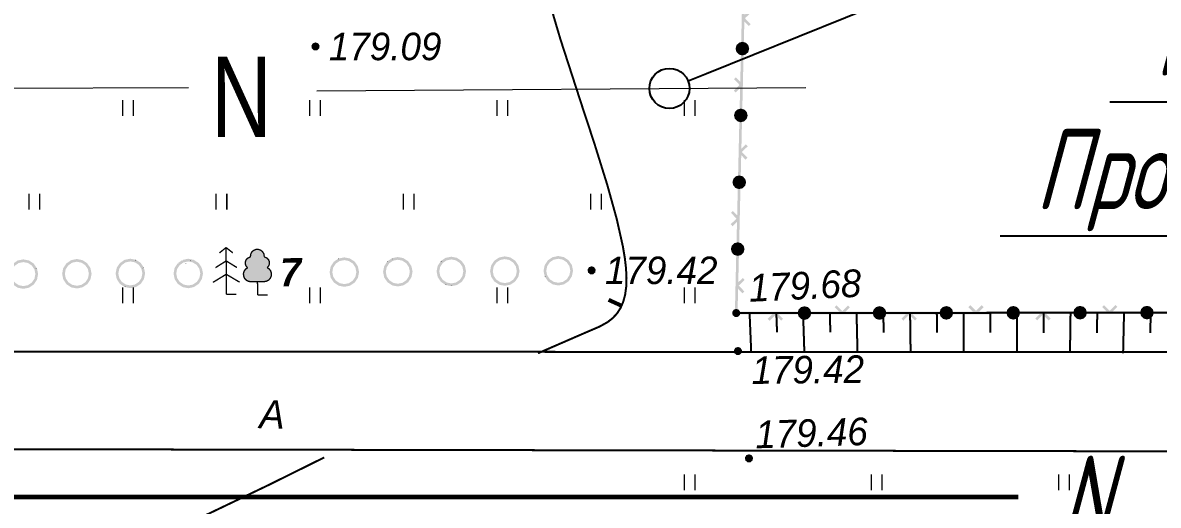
# Model space of a CAD drawing. Header units: millimetres. Extents: x 6735 to 13224, y -12144 to -9633.
# Drawn here: x 11041.65 to 11084.1, y -9724.12 to -9706.07 of the extents above; entities that cross this region are included whole.
import ezdxf
from ezdxf import colors
from ezdxf.entities.mleader import LeaderData, LeaderLine
from ezdxf.enums import TextEntityAlignment as Align
from ezdxf.math import Vec2, Vec3

# ---------------------------------------------------------------- set-up
doc = ezdxf.new("R2010")
doc.units = ezdxf.units.MM
for name, pattern in [('Cплошная', [0]), ('Cплошная_0.50', [0]), ('Штриховая 1.5-1.5_0.50', [1.5, 0.75, -0.75])]:
    doc.linetypes.add(name, pattern=pattern)
for name, color, linetype, lineweight in [('КаБель силовой (Вновь)', 1, 'Continuous', 60), ('Линия выноска', 137, 'Continuous', 25), ('Строительный', 251, 'Continuous', 13)]:
    doc.layers.add(name, color=color, linetype=linetype, lineweight=lineweight)
doc.styles.add('Simplex', font='simplex.shx', dxfattribs={"width": 0.7, "oblique": 15})
doc.styles.get("Standard").update_dxf_attribs({"font": 'arial.ttf'})

# ---------------------------------------------------------------- blocks, each defined once
blk = doc.blocks.new('2011 - 401 трава')
at = {"color": 7, "linetype": 'Continuous', "lineweight": 0, "const_width": 0.1, "flags": 128}
for points in [[(0, 0), (0, 1.2)], [(0.8, 0), (0.8, 1.2)]]:
    blk.add_lwpolyline(points, dxfattribs=at)
blk = doc.blocks.new('118 - 330 отм высот')
blk.add_hatch(color=7).paths.add_polyline_path([(0.098, 0.12), (0.002, 0.155), (-0.095, 0.121), (-0.146, 0.032), (-0.129, -0.069), (-0.05, -0.135), (0.052, -0.136), (0.131, -0.07), (0.149, 0.031)])
at = {"color": 7, "linetype": 'Continuous', "lineweight": 0, "const_width": 0.01, "flags": 128}
blk.add_lwpolyline([(0.098, 0.12), (0.002, 0.155), (-0.095, 0.121), (-0.146, 0.032), (-0.129, -0.069), (-0.05, -0.135), (0.052, -0.136), (0.131, -0.07), (0.149, 0.031), (0.098, 0.12)], close=True, dxfattribs=at)
blk = doc.blocks.new('22 - 107.1.1 столбы метал d-1.0')
blk.add_hatch(color=7).paths.add_polyline_path([(-0.00002, 0.5), (-0.25, 0.43302), (-0.43302, 0.25002), (-0.5, 0.00002), (-0.43302, -0.24998), (-0.25002, -0.433), (-0.00002, -0.5), (0.24998, -0.433), (0.433, -0.25), (0.5, 0), (0.433, 0.25), (0.25, 0.43302)])
at = {"color": 7, "linetype": 'Continuous', "lineweight": 0, "const_width": 0.02, "flags": 128}
blk.add_lwpolyline([(0, 0.5), (-0.25, 0.433013), (-0.433013, 0.25), (-0.5, 0), (-0.433013, -0.25), (-0.25, -0.433013), (0, -0.5), (0.25, -0.433013), (0.433013, -0.25), (0.5, 0), (0.433013, 0.25), (0.25, 0.433013), (0, 0.5)], close=True, dxfattribs=at)
blk = doc.blocks.new('105 - 388.2 дер хвой')
at = {"color": 7, "linetype": 'Continuous', "lineweight": 0, "const_width": 0.1, "flags": 128}
for points in [[(0, 3.5), (-0.5, 3.1)], [(0, 2.5), (0, 3.5)], [(0.5, 3.1), (0, 3.5)], [(0, 2.5), (-0.8, 2)], [(0, 1.5), (0, 2.5)], [(0.8, 2), (0, 2.5)], [(0, 1.5), (-1, 0.9)], [(0, 0), (0, 1.5)], [(1, 0.9), (0, 1.5)], [(0.75, 0), (0, 0)]]:
    blk.add_lwpolyline(points, dxfattribs=at)
blk = doc.blocks.new('104 - 388.1 дер лист')
at = {"true_color": 0xffffff}
h = blk.add_hatch(color=7, dxfattribs=at)
h.dxf.hatch_style = 1
h.paths.add_polyline_path([(0.993, 1.793), (0.885, 1.943), (0.732, 2.049), (0.841, 2.164), (0.903, 2.324), (0.9, 2.495), (0.83, 2.652), (0.706, 2.771), (0.546, 2.833), (0.52, 2.882), (0.492, 3.067), (0.401, 3.231), (0.257, 3.352), (0.08, 3.414), (-0.107, 3.409), (-0.281, 3.338), (-0.418, 3.21), (-0.5, 3.041), (-0.518, 2.855), (-0.546, 2.833), (-0.706, 2.771), (-0.83, 2.652), (-0.9, 2.495), (-0.903, 2.324), (-0.841, 2.164), (-0.732, 2.049), (-0.885, 1.943), (-0.993, 1.793), (-1.046, 1.616), (-1.037, 1.431), (-0.967, 1.26), (-0.844, 1.121), (-0.682, 1.031), (-0.5, 1), (-0.45, 1), (0.45, 1), (0.5, 1), (0.682, 1.031), (0.844, 1.121), (0.967, 1.26), (1.037, 1.431), (1.046, 1.616)])
at = {"color": 7, "linetype": 'Continuous', "lineweight": 0, "const_width": 0.1, "flags": 128}
for points in [[(-0.518, 2.855), (-0.5, 3.041), (-0.418, 3.21), (-0.281, 3.338), (-0.107, 3.409), (0.08, 3.414), (0.257, 3.352), (0.401, 3.231), (0.492, 3.067), (0.52, 2.882)], [(-0.722, 2.04), (-0.841, 2.164), (-0.903, 2.324), (-0.9, 2.495), (-0.83, 2.652), (-0.706, 2.771), (-0.546, 2.833)], [(-0.518, 2.855), (-0.546, 2.833)], [(0.52, 2.882), (0.546, 2.833)], [(0.546, 2.833), (0.706, 2.771), (0.83, 2.652), (0.9, 2.495), (0.903, 2.324), (0.841, 2.164), (0.722, 2.04)], [(-0.5, 1), (-0.682, 1.031), (-0.844, 1.121), (-0.967, 1.26), (-1.037, 1.431), (-1.046, 1.616), (-0.993, 1.793), (-0.885, 1.943), (-0.732, 2.048)], [(0.732, 2.048), (0.885, 1.943), (0.993, 1.793), (1.046, 1.616), (1.037, 1.431), (0.967, 1.26), (0.844, 1.121), (0.682, 1.031), (0.5, 1)], [(-0.5, 1), (-0.45, 1)], [(-0.45, 1), (0.45, 1)], [(0, 0), (0, 1)], [(0.45, 1), (0.5, 1)], [(0.75, 0), (0, 0)]]:
    blk.add_lwpolyline(points, dxfattribs=at)
blk = doc.blocks.new('_DotBlank')
at = {"color": 0, "linetype": 'ByBlock', "lineweight": -2}
blk.add_line((-0.5, 0), (-1, 0), dxfattribs=at)
blk.add_circle((0, 0), 0.5, dxfattribs=at)
blk = doc.blocks.new('_Oblique')
at = {"color": 0, "lineweight": -2}
blk.add_line((-0.5, -0.5), (0.5, 0.5), dxfattribs=at)

msp = doc.modelspace()

# ---------------------------------------------------------------- hatches: boundary and pattern name
at = {"layer": 'Строительный'}
for points in [[(11068.24035, -9708.18394), (11068.4154, -9708.36734), (11068.44993, -9708.40352), (11068.23036, -9708.6131), (11068.29942, -9708.68546), (11068.46783, -9708.52471), (11068.44155, -9709.65366), (11068.54155, -9709.65599), (11068.57064, -9708.40633), (11068.59807, -9707.22805), (11068.62601, -9706.02771), (11068.71769, -9706.12377), (11068.78676, -9706.19612), (11068.85911, -9706.12706), (11068.68406, -9705.94366), (11068.64953, -9705.90749), (11068.8691, -9705.6979), (11068.80004, -9705.62555), (11068.63163, -9705.7863), (11068.65791, -9704.65734), (11068.55791, -9704.65502), (11068.52882, -9705.90468), (11068.49807, -9707.22572), (11068.47345, -9708.28329), (11068.38177, -9708.18724), (11068.3127, -9708.11488)], [(11068.12399, -9713.18259), (11068.29904, -9713.36599), (11068.33357, -9713.40216), (11068.114, -9713.61175), (11068.18306, -9713.6841), (11068.22423, -9713.61431), (11068.34334, -9713.4124), (11068.32858, -9713.43742), (11068.18306, -9713.6841), (11068.35147, -9713.52335), (11068.32519, -9714.65231), (11068.42519, -9714.65463), (11068.45428, -9713.40497), (11068.48171, -9712.22669), (11068.50965, -9711.02636), (11068.60133, -9711.12241), (11068.6704, -9711.19477), (11068.74275, -9711.12571), (11068.5677, -9710.94231), (11068.53317, -9710.90613), (11068.75274, -9710.69655), (11068.68368, -9710.62419), (11068.51527, -9710.78494), (11068.54155, -9709.65599), (11068.44155, -9709.65366), (11068.41246, -9710.90332), (11068.38171, -9712.22436), (11068.35709, -9713.28194), (11068.26541, -9713.18588), (11068.19634, -9713.11353)], [(11045.86824, -9714.97266), (11045.88613, -9714.94551), (11045.86802, -9714.93814), (11045.85855, -9714.98736)], [(11047.91399, -9714.9739), (11047.92386, -9714.98847), (11047.91377, -9714.93938), (11047.89575, -9714.94697)], [(11053.46585, -9714.92533), (11053.47572, -9714.9399), (11053.46563, -9714.89081), (11053.44761, -9714.89841)], [(11055.46581, -9714.91287), (11055.47568, -9714.92744), (11055.4656, -9714.87835), (11055.44758, -9714.88595)], [(11069.57373, -9717.22062), (11069.75277, -9717.04112), (11069.78809, -9717.00571), (11070.003, -9717.22006), (11070.07364, -9717.14924), (11069.9088, -9716.98484), (11071.03806, -9716.98337), (11071.03793, -9716.88334), (11069.78793, -9716.88497), (11068.60933, -9716.8865), (11068.37323, -9716.88681), (11068.39329, -9716.025), (11068.48497, -9716.12106), (11068.55403, -9716.19341), (11068.62639, -9716.12435), (11068.45134, -9715.94096), (11068.41681, -9715.90478), (11068.63638, -9715.6952), (11068.56732, -9715.62284), (11068.52615, -9715.69263), (11068.42294, -9715.86759), (11068.56732, -9715.62284), (11068.39891, -9715.78359), (11068.42519, -9714.65463), (11068.32519, -9714.65231), (11068.2961, -9715.90197), (11068.27203, -9716.93572), (11068.32203, -9716.93689), (11068.3221, -9716.9869), (11068.60946, -9716.98653), (11069.66732, -9716.98515), (11069.57355, -9717.07917), (11069.50291, -9717.14999)], [(11042.18, -9715.2711), (11042.17799, -9715.26133), (11042.1724, -9715.25308), (11042.13091, -9715.28118), (11042.17252, -9715.27263)], [(11046.17992, -9715.24618), (11046.17792, -9715.23641), (11046.17233, -9715.22816), (11046.13083, -9715.25626), (11046.17245, -9715.24771)], [(11047.73436, -9715.07943), (11047.76232, -9715.09786), (11047.73422, -9715.05637), (11047.72048, -9715.07028)], [(11055.28619, -9715.01841), (11055.31415, -9715.03684), (11055.28604, -9714.99534), (11055.2723, -9715.00925)], [(11057.28615, -9715.00595), (11057.31411, -9715.02438), (11057.286, -9714.98288), (11057.27226, -9714.9968)], [(11061.16754, -9715.57312), (11061.20904, -9715.54502), (11061.16742, -9715.55357), (11061.15995, -9715.5551), (11061.16195, -9715.56487)], [(11045.47216, -9715.96282), (11045.48163, -9715.9136), (11045.47194, -9715.9283), (11045.45404, -9715.95545)], [(11057.47192, -9715.88806), (11057.4814, -9715.83885), (11057.47171, -9715.85354), (11057.45381, -9715.88069)], [(11057.67329, -9715.92681), (11057.68305, -9715.92481), (11057.67297, -9715.87571), (11057.6635, -9715.92493)], [(11079.66731, -9716.97214), (11079.57354, -9717.06616), (11079.5029, -9717.13698), (11079.57372, -9717.20762), (11079.75276, -9717.02811), (11079.78808, -9716.9927), (11080.003, -9717.20706), (11080.07363, -9717.13624), (11079.9088, -9716.97183), (11081.03805, -9716.97036), (11081.03792, -9716.87034), (11079.78792, -9716.87196), (11078.60932, -9716.8735), (11077.40867, -9716.87506), (11077.50244, -9716.78104), (11077.57308, -9716.71022), (11077.50226, -9716.63958), (11077.32322, -9716.81909), (11077.2879, -9716.8545), (11077.07298, -9716.64014), (11077.00235, -9716.71096), (11077.16719, -9716.87537), (11076.03793, -9716.87684), (11076.03806, -9716.97686), (11077.28806, -9716.97524), (11078.60945, -9716.97352)], [(11084.66731, -9716.96564), (11084.57354, -9717.05966), (11084.5029, -9717.13048), (11084.57372, -9717.20112), (11084.75276, -9717.02161), (11084.78808, -9716.9862), (11085.00299, -9717.20056), (11085.07363, -9717.12974), (11084.90879, -9716.96533), (11086.03805, -9716.96386), (11086.03792, -9716.86383), (11084.78792, -9716.86546), (11083.60932, -9716.86699), (11082.40866, -9716.86855), (11082.50244, -9716.77454), (11082.57307, -9716.70372), (11082.50225, -9716.63308), (11082.32321, -9716.81259), (11082.2879, -9716.848), (11082.07298, -9716.63364), (11082.00234, -9716.70446), (11082.16718, -9716.86887), (11081.03792, -9716.87034), (11081.03805, -9716.97036), (11082.28805, -9716.96874), (11083.60945, -9716.96702)], [(11074.66732, -9716.97865), (11074.57355, -9717.07266), (11074.50291, -9717.14348), (11074.57373, -9717.21412), (11074.75277, -9717.03462), (11074.78809, -9716.99921), (11075.003, -9717.21356), (11075.07364, -9717.14274), (11074.9088, -9716.97833), (11076.03806, -9716.97686), (11076.03793, -9716.87684), (11074.78793, -9716.87847), (11073.60933, -9716.88), (11072.40867, -9716.88156), (11072.50244, -9716.78754), (11072.57308, -9716.71672), (11072.50226, -9716.64609), (11072.32322, -9716.82559), (11072.2879, -9716.861), (11072.07299, -9716.64664), (11072.00235, -9716.71746), (11072.16719, -9716.88187), (11071.03793, -9716.88334), (11071.03806, -9716.98337), (11072.28806, -9716.98174), (11073.60946, -9716.98002)]]:
    msp.add_hatch(color=7, dxfattribs=at).paths.add_polyline_path(points)
h = msp.add_hatch(color=7, dxfattribs=at)
h.paths.add_polyline_path([(11041.66673, -9714.92431), (11041.65697, -9714.92631), (11041.4854, -9714.96155), (11041.46587, -9714.96556), (11041.47595, -9715.01466), (11041.46587, -9714.96556), (11041.44785, -9714.97316), (11041.34177, -9715.045), (11041.28631, -9715.08256), (11041.27257, -9715.09647), (11041.28646, -9715.10562), (11041.31442, -9715.12405), (11041.27257, -9715.09647), (11041.24776, -9715.1341), (11041.1652, -9715.25935), (11041.20704, -9715.28694), (11041.1652, -9715.25935), (11041.15783, -9715.27747), (11041.12096, -9715.46904), (11041.11908, -9715.47883), (11041.12108, -9715.4886), (11041.19121, -9715.57581), (11041.15944, -9715.5363), (11041.12108, -9715.4886), (11041.16033, -9715.6797), (11041.20023, -9715.6715), (11041.16781, -9715.67816), (11041.16033, -9715.6797), (11041.16793, -9715.69772), (11041.27733, -9715.85925), (11041.28292, -9715.8675), (11041.29124, -9715.87299), (11041.45412, -9715.98036), (11041.47224, -9715.98773), (11041.48171, -9715.93852), (11041.47224, -9715.98773), (11041.49175, -9715.98203), (11041.60951, -9715.94759), (11041.47224, -9715.98773), (11041.66381, -9716.0246), (11041.6736, -9716.02649), (11041.68336, -9716.02448), (11041.85494, -9715.98924), (11041.87447, -9715.98523), (11041.89249, -9715.97763), (11041.99856, -9715.90579), (11042.05402, -9715.86824), (11042.06776, -9715.85432), (11042.09257, -9715.81669), (11042.17513, -9715.69144), (11042.13329, -9715.66386), (11042.17513, -9715.69144), (11042.1825, -9715.67333), (11042.21937, -9715.48175), (11042.22126, -9715.47196), (11042.21925, -9715.4622), (11042.14897, -9715.3748), (11042.18089, -9715.41449), (11042.21925, -9715.4622), (11042.18, -9715.2711), (11042.13091, -9715.28118), (11042.1724, -9715.25308), (11042.06301, -9715.09154), (11042.05742, -9715.08329), (11042.04909, -9715.0778), (11042.02151, -9715.11965), (11042.04909, -9715.0778), (11041.88621, -9714.97043), (11041.85863, -9715.01227), (11041.86831, -9714.99758), (11041.88621, -9714.97043), (11041.87789, -9714.96494), (11041.8681, -9714.96306), (11041.84858, -9714.96877), (11041.67605, -9715.01922), (11041.6771, -9715.01891), (11041.8681, -9714.96306), (11041.67652, -9714.92619)])
h.paths.add_polyline_path([(11041.6576, -9715.02851), (11041.66737, -9715.02651), (11041.83937, -9715.05961), (11041.9856, -9715.15601), (11042.08382, -9715.30103), (11042.11906, -9715.4726), (11042.08596, -9715.6446), (11042.06664, -9715.67391), (11041.98956, -9715.79083), (11041.89173, -9715.85708), (11041.84453, -9715.88905), (11041.68273, -9715.92228), (11041.67296, -9715.92429), (11041.50097, -9715.89119), (11041.35473, -9715.79479), (11041.25652, -9715.64976), (11041.22128, -9715.47819), (11041.25437, -9715.3062), (11041.2737, -9715.27689), (11041.35077, -9715.15996), (11041.4486, -9715.09371), (11041.4958, -9715.06175)], flags=16)
h = msp.add_hatch(color=7, dxfattribs=at)
h.paths.add_polyline_path([(11043.66669, -9714.91185), (11043.65693, -9714.91385), (11043.48536, -9714.94909), (11043.46583, -9714.95311), (11043.47591, -9715.0022), (11043.46583, -9714.95311), (11043.44781, -9714.9607), (11043.34173, -9715.03254), (11043.28628, -9715.0701), (11043.31438, -9715.11159), (11043.28628, -9715.0701), (11043.27253, -9715.08401), (11043.24773, -9715.12164), (11043.16516, -9715.24689), (11043.207, -9715.27448), (11043.16516, -9715.24689), (11043.15779, -9715.26501), (11043.12092, -9715.45658), (11043.11904, -9715.46637), (11043.12104, -9715.47614), (11043.19133, -9715.56355), (11043.1594, -9715.52384), (11043.12104, -9715.47614), (11043.1603, -9715.66724), (11043.20939, -9715.65715), (11043.16777, -9715.6657), (11043.1603, -9715.66724), (11043.1623, -9715.677), (11043.16789, -9715.68526), (11043.27729, -9715.84679), (11043.28288, -9715.85504), (11043.2912, -9715.86053), (11043.31878, -9715.81869), (11043.3187, -9715.81875), (11043.31878, -9715.81869), (11043.2912, -9715.86053), (11043.45408, -9715.9679), (11043.4722, -9715.97528), (11043.49172, -9715.96957), (11043.60947, -9715.93513), (11043.4722, -9715.97528), (11043.66377, -9716.01214), (11043.67356, -9716.01403), (11043.68333, -9716.01202), (11043.8549, -9715.97678), (11043.87443, -9715.97277), (11043.88419, -9715.97076), (11043.89245, -9715.96517), (11043.99852, -9715.89334), (11044.05398, -9715.85578), (11044.06772, -9715.84187), (11044.05384, -9715.83271), (11044.02588, -9715.81428), (11044.06772, -9715.84187), (11044.09253, -9715.80423), (11044.17509, -9715.67898), (11044.13325, -9715.6514), (11044.17509, -9715.67898), (11044.18247, -9715.66087), (11044.21933, -9715.46929), (11044.22122, -9715.4595), (11044.21921, -9715.44974), (11044.17012, -9715.45982), (11044.21921, -9715.44974), (11044.14894, -9715.36234), (11044.18085, -9715.40203), (11044.21921, -9715.44974), (11044.17996, -9715.25864), (11044.17236, -9715.24062), (11044.13087, -9715.26872), (11044.17236, -9715.24062), (11044.06297, -9715.07909), (11044.05738, -9715.07083), (11044.04906, -9715.06534), (11043.88617, -9714.95797), (11043.86362, -9714.99218), (11043.86827, -9714.98512), (11043.88617, -9714.95797), (11043.86806, -9714.9506), (11043.85859, -9714.99982), (11043.86806, -9714.9506), (11043.84854, -9714.95631), (11043.67601, -9715.00676), (11043.67706, -9715.00645), (11043.86806, -9714.9506), (11043.67648, -9714.91373)])
h.paths.add_polyline_path([(11043.65757, -9715.01605), (11043.66733, -9715.01405), (11043.83933, -9715.04715), (11043.98556, -9715.14355), (11044.08378, -9715.28857), (11044.11902, -9715.46014), (11044.08592, -9715.63214), (11044.0666, -9715.66145), (11043.98952, -9715.77837), (11043.8917, -9715.84462), (11043.84449, -9715.87659), (11043.68269, -9715.90982), (11043.67292, -9715.91183), (11043.50093, -9715.87873), (11043.35469, -9715.78233), (11043.25648, -9715.6373), (11043.22124, -9715.46573), (11043.25434, -9715.29374), (11043.27366, -9715.26443), (11043.35074, -9715.1475), (11043.44856, -9715.08125), (11043.49576, -9715.04929)], flags=16)
h = msp.add_hatch(color=7, dxfattribs=at)
h.paths.add_polyline_path([(11045.66666, -9714.89939), (11045.65689, -9714.9014), (11045.48532, -9714.93664), (11045.46579, -9714.94065), (11045.44777, -9714.94824), (11045.34169, -9715.02008), (11045.28624, -9715.05764), (11045.31434, -9715.09913), (11045.28624, -9715.05764), (11045.2725, -9715.07155), (11045.24769, -9715.10919), (11045.16512, -9715.23443), (11045.20697, -9715.26202), (11045.16512, -9715.23443), (11045.15964, -9715.24276), (11045.15775, -9715.25255), (11045.12088, -9715.44412), (11045.119, -9715.45391), (11045.12101, -9715.46368), (11045.1701, -9715.45359), (11045.12101, -9715.46368), (11045.19123, -9715.55102), (11045.15936, -9715.51138), (11045.12101, -9715.46368), (11045.16026, -9715.65478), (11045.20016, -9715.64658), (11045.16773, -9715.65324), (11045.16026, -9715.65478), (11045.16785, -9715.6728), (11045.27725, -9715.83433), (11045.29116, -9715.84807), (11045.45404, -9715.95545), (11045.48163, -9715.9136), (11045.47216, -9715.96282), (11045.66373, -9715.99968), (11045.6732, -9715.95047), (11045.66373, -9715.99968), (11045.67352, -9716.00157), (11045.68329, -9715.99956), (11045.85486, -9715.96432), (11045.87439, -9715.96031), (11045.88415, -9715.9583), (11045.89241, -9715.95271), (11045.99849, -9715.88088), (11046.05394, -9715.84332), (11046.02584, -9715.80182), (11046.05394, -9715.84332), (11046.06768, -9715.82941), (11046.0538, -9715.82025), (11046.03666, -9715.80896), (11046.06768, -9715.82941), (11046.09249, -9715.79177), (11046.17506, -9715.66652), (11046.13321, -9715.63894), (11046.17506, -9715.66652), (11046.18054, -9715.6582), (11046.18243, -9715.64841), (11046.21929, -9715.45683), (11046.22118, -9715.44705), (11046.21917, -9715.43728), (11046.17008, -9715.44736), (11046.21917, -9715.43728), (11046.12009, -9715.31405), (11046.09379, -9715.28134), (11046.18081, -9715.38957), (11046.21917, -9715.43728), (11046.17992, -9715.24618), (11046.13083, -9715.25626), (11046.17233, -9715.22816), (11046.06293, -9715.06663), (11046.02143, -9715.09473), (11046.04916, -9715.07595), (11046.06293, -9715.06663), (11046.04902, -9715.05289), (11045.88613, -9714.94551), (11045.85855, -9714.98736), (11045.86802, -9714.93814), (11045.8485, -9714.94385), (11045.67597, -9714.9943), (11045.67702, -9714.994), (11045.86802, -9714.93814), (11045.67645, -9714.90127), (11045.66697, -9714.95049), (11045.67645, -9714.90127)])
h.paths.add_polyline_path([(11045.65753, -9715.00359), (11045.66729, -9715.00159), (11045.83929, -9715.03469), (11045.98553, -9715.13109), (11046.08374, -9715.27611), (11046.11898, -9715.44768), (11046.08588, -9715.61968), (11046.06656, -9715.64899), (11045.98948, -9715.76592), (11045.89166, -9715.83216), (11045.84446, -9715.86413), (11045.68265, -9715.89736), (11045.67289, -9715.89937), (11045.50089, -9715.86627), (11045.35465, -9715.76987), (11045.25644, -9715.62485), (11045.2212, -9715.45328), (11045.2543, -9715.28128), (11045.27362, -9715.25197), (11045.3507, -9715.13504), (11045.44852, -9715.06879), (11045.49572, -9715.03683)], flags=16)
h = msp.add_hatch(color=7, dxfattribs=at)
h.paths.add_polyline_path([(11047.83139, -9714.90182), (11047.82163, -9714.90382), (11047.65006, -9714.93906), (11047.63053, -9714.94307), (11047.64061, -9714.99217), (11047.61251, -9714.95067), (11047.50643, -9715.02251), (11047.45098, -9715.06006), (11047.47908, -9715.10156), (11047.43723, -9715.07398), (11047.41243, -9715.11161), (11047.32986, -9715.23686), (11047.37171, -9715.26444), (11047.32986, -9715.23686), (11047.32249, -9715.25497), (11047.28562, -9715.44655), (11047.28374, -9715.45634), (11047.28574, -9715.4661), (11047.35601, -9715.5535), (11047.3241, -9715.51381), (11047.28574, -9715.4661), (11047.325, -9715.6572), (11047.3649, -9715.64901), (11047.33247, -9715.65567), (11047.325, -9715.6572), (11047.33259, -9715.67522), (11047.44199, -9715.83676), (11047.44758, -9715.84501), (11047.4559, -9715.8505), (11047.48348, -9715.80865), (11047.4834, -9715.80871), (11047.48349, -9715.80865), (11047.4559, -9715.8505), (11047.61878, -9715.95787), (11047.6369, -9715.96524), (11047.64637, -9715.91603), (11047.6369, -9715.96524), (11047.65642, -9715.95953), (11047.77417, -9715.9251), (11047.6369, -9715.96524), (11047.82847, -9716.00211), (11047.83826, -9716.00399), (11047.84803, -9716.00199), (11048.0196, -9715.96675), (11048.03913, -9715.96274), (11048.04889, -9715.96073), (11048.05715, -9715.95514), (11048.16322, -9715.8833), (11048.21868, -9715.84575), (11048.23242, -9715.83183), (11048.25723, -9715.7942), (11048.3398, -9715.66895), (11048.34717, -9715.65084), (11048.38403, -9715.45926), (11048.38592, -9715.44947), (11048.38391, -9715.43971), (11048.31364, -9715.3523), (11048.34555, -9715.392), (11048.38391, -9715.43971), (11048.34466, -9715.24861), (11048.29557, -9715.25869), (11048.33706, -9715.23059), (11048.22767, -9715.06905), (11048.22208, -9715.0608), (11048.21376, -9715.05531), (11048.05087, -9714.94794), (11048.02329, -9714.98978), (11048.03297, -9714.97509), (11048.05087, -9714.94794), (11048.04255, -9714.94245), (11048.03276, -9714.94057), (11048.01324, -9714.94627), (11047.84071, -9714.99673), (11047.84176, -9714.99642), (11048.03276, -9714.94057), (11047.84118, -9714.9037)])
h.paths.add_polyline_path([(11047.82227, -9715.00602), (11047.83203, -9715.00401), (11048.00403, -9715.03711), (11048.15026, -9715.13351), (11048.24848, -9715.27854), (11048.28372, -9715.45011), (11048.25062, -9715.6221), (11048.2313, -9715.65142), (11048.15422, -9715.76834), (11048.0564, -9715.83459), (11048.00919, -9715.86656), (11047.84739, -9715.89979), (11047.83762, -9715.9018), (11047.66563, -9715.8687), (11047.51939, -9715.7723), (11047.42118, -9715.62727), (11047.38594, -9715.4557), (11047.41904, -9715.2837), (11047.43836, -9715.25439), (11047.51544, -9715.13747), (11047.61326, -9715.07122), (11047.66046, -9715.03925)], flags=16)
h = msp.add_hatch(color=7, dxfattribs=at)
h.paths.add_polyline_path([(11053.6665, -9714.84955), (11053.65674, -9714.85156), (11053.48516, -9714.8868), (11053.46563, -9714.89081), (11053.47572, -9714.9399), (11053.44761, -9714.89841), (11053.34154, -9714.97024), (11053.28608, -9715.0078), (11053.27234, -9715.02171), (11053.28623, -9715.03087), (11053.31418, -9715.0493), (11053.27234, -9715.02171), (11053.24753, -9715.05935), (11053.16497, -9715.1846), (11053.20681, -9715.21218), (11053.16497, -9715.1846), (11053.1576, -9715.20271), (11053.12073, -9715.39429), (11053.11884, -9715.40408), (11053.12085, -9715.41384), (11053.19112, -9715.50123), (11053.15921, -9715.46155), (11053.12085, -9715.41384), (11053.1601, -9715.60494), (11053.2, -9715.59675), (11053.16758, -9715.60341), (11053.1601, -9715.60494), (11053.1677, -9715.62296), (11053.27709, -9715.78449), (11053.28268, -9715.79275), (11053.29101, -9715.79824), (11053.31859, -9715.75639), (11053.3185, -9715.75645), (11053.31859, -9715.75639), (11053.29101, -9715.79824), (11053.45389, -9715.90561), (11053.472, -9715.91298), (11053.48147, -9715.86376), (11053.472, -9715.91298), (11053.49152, -9715.90727), (11053.60928, -9715.87284), (11053.472, -9715.91298), (11053.66358, -9715.94985), (11053.67337, -9715.95173), (11053.68313, -9715.94973), (11053.8547, -9715.91449), (11053.87423, -9715.91047), (11053.884, -9715.90847), (11053.89225, -9715.90288), (11053.87402, -9715.87595), (11053.86415, -9715.86139), (11053.89225, -9715.90288), (11053.99833, -9715.83104), (11054.05379, -9715.79348), (11054.06753, -9715.77957), (11054.09234, -9715.74193), (11054.1749, -9715.61669), (11054.18227, -9715.59857), (11054.21914, -9715.407), (11054.22102, -9715.39721), (11054.21902, -9715.38744), (11054.17977, -9715.19634), (11054.17776, -9715.18658), (11054.17217, -9715.17832), (11054.06278, -9715.01679), (11054.05718, -9715.00854), (11054.04886, -9715.00305), (11053.88598, -9714.89567), (11053.85839, -9714.93752), (11053.86808, -9714.92283), (11053.88598, -9714.89567), (11053.87765, -9714.89019), (11053.86787, -9714.8883), (11053.84835, -9714.89401), (11053.67582, -9714.94447), (11053.67687, -9714.94416), (11053.86787, -9714.8883), (11053.67629, -9714.85144)])
h.paths.add_polyline_path([(11053.65737, -9714.95376), (11053.66714, -9714.95175), (11053.83913, -9714.98485), (11053.98537, -9715.08125), (11054.08359, -9715.22628), (11054.11883, -9715.39785), (11054.08573, -9715.56984), (11054.0664, -9715.59915), (11053.98933, -9715.71608), (11053.8915, -9715.78233), (11053.8443, -9715.81429), (11053.6825, -9715.84753), (11053.67273, -9715.84953), (11053.50073, -9715.81643), (11053.3545, -9715.72003), (11053.25628, -9715.57501), (11053.22104, -9715.40344), (11053.25414, -9715.23144), (11053.27346, -9715.20213), (11053.35054, -9715.08521), (11053.44837, -9715.01896), (11053.49557, -9714.98699)], flags=16)
h = msp.add_hatch(color=7, dxfattribs=at)
h.paths.add_polyline_path([(11055.66646, -9714.83709), (11055.6567, -9714.8391), (11055.48513, -9714.87434), (11055.4656, -9714.87835), (11055.47568, -9714.92744), (11055.44758, -9714.88595), (11055.3415, -9714.95779), (11055.28604, -9714.99534), (11055.31415, -9715.03684), (11055.2723, -9715.00925), (11055.24749, -9715.04689), (11055.16493, -9715.17214), (11055.20677, -9715.19972), (11055.16493, -9715.17214), (11055.15756, -9715.19025), (11055.12069, -9715.38183), (11055.11881, -9715.39162), (11055.12081, -9715.40138), (11055.19109, -9715.48879), (11055.15917, -9715.44909), (11055.12081, -9715.40138), (11055.16006, -9715.59248), (11055.20916, -9715.5824), (11055.16754, -9715.59095), (11055.16006, -9715.59248), (11055.16766, -9715.6105), (11055.27705, -9715.77203), (11055.28264, -9715.78029), (11055.29097, -9715.78578), (11055.31855, -9715.74393), (11055.31846, -9715.74399), (11055.31855, -9715.74393), (11055.29097, -9715.78578), (11055.45385, -9715.89315), (11055.47196, -9715.90052), (11055.66354, -9715.93739), (11055.67333, -9715.93927), (11055.68309, -9715.93727), (11055.67301, -9715.88817), (11055.68309, -9715.93727), (11055.85466, -9715.90203), (11055.87419, -9715.89801), (11055.88396, -9715.89601), (11055.89221, -9715.89042), (11055.87398, -9715.86349), (11055.86411, -9715.84892), (11055.89221, -9715.89042), (11055.99829, -9715.81858), (11056.05375, -9715.78102), (11056.06749, -9715.76711), (11056.0536, -9715.75796), (11056.02564, -9715.73953), (11056.06749, -9715.76711), (11056.0923, -9715.72948), (11056.17486, -9715.60423), (11056.18223, -9715.58611), (11056.2191, -9715.39454), (11056.22098, -9715.38475), (11056.21898, -9715.37498), (11056.16989, -9715.38507), (11056.21898, -9715.37498), (11056.17973, -9715.18388), (11056.17213, -9715.16586), (11056.13063, -9715.19397), (11056.17213, -9715.16586), (11056.06274, -9715.00433), (11056.05715, -9714.99608), (11056.04882, -9714.99059), (11055.88594, -9714.88322), (11055.86783, -9714.87584), (11055.85836, -9714.92506), (11055.86783, -9714.87584), (11055.84831, -9714.88155), (11055.67578, -9714.93201), (11055.67683, -9714.9317), (11055.86783, -9714.87584), (11055.67625, -9714.83898)])
h.paths.add_polyline_path([(11055.65733, -9714.9413), (11055.6671, -9714.93929), (11055.83909, -9714.97239), (11055.98533, -9715.06879), (11056.08355, -9715.21382), (11056.11879, -9715.38539), (11056.08569, -9715.55738), (11056.06636, -9715.58669), (11055.98929, -9715.70362), (11055.89146, -9715.76987), (11055.84426, -9715.80183), (11055.68246, -9715.83507), (11055.67269, -9715.83707), (11055.5007, -9715.80397), (11055.35446, -9715.70757), (11055.25624, -9715.56255), (11055.221, -9715.39098), (11055.2541, -9715.21898), (11055.27343, -9715.18967), (11055.3505, -9715.07275), (11055.44833, -9715.0065), (11055.49553, -9714.97453)], flags=16)
h = msp.add_hatch(color=7, dxfattribs=at)
h.paths.add_polyline_path([(11057.66642, -9714.82463), (11057.65666, -9714.82664), (11057.48509, -9714.86188), (11057.46556, -9714.86589), (11057.44754, -9714.87349), (11057.34146, -9714.94533), (11057.286, -9714.98288), (11057.31411, -9715.02438), (11057.27226, -9714.9968), (11057.24745, -9715.03443), (11057.16489, -9715.15968), (11057.1594, -9715.168), (11057.15752, -9715.17779), (11057.12065, -9715.36937), (11057.11877, -9715.37916), (11057.12077, -9715.38892), (11057.16987, -9715.37884), (11057.12077, -9715.38892), (11057.191, -9715.47626), (11057.15913, -9715.43663), (11057.12077, -9715.38892), (11057.16002, -9715.58002), (11057.19992, -9715.57183), (11057.1675, -9715.57849), (11057.16002, -9715.58002), (11057.16762, -9715.59804), (11057.27701, -9715.75958), (11057.2826, -9715.76783), (11057.29093, -9715.77332), (11057.45381, -9715.88069), (11057.4814, -9715.83885), (11057.47192, -9715.88806), (11057.6635, -9715.92493), (11057.67297, -9715.87571), (11057.68305, -9715.92481), (11057.85462, -9715.88957), (11057.87416, -9715.88556), (11057.88392, -9715.88355), (11057.89217, -9715.87796), (11057.99825, -9715.80612), (11058.05371, -9715.76856), (11058.02561, -9715.72707), (11058.05371, -9715.76856), (11058.06745, -9715.75465), (11058.05356, -9715.7455), (11058.03642, -9715.7342), (11058.06745, -9715.75465), (11058.09226, -9715.71702), (11058.17482, -9715.59177), (11058.18031, -9715.58344), (11058.18219, -9715.57365), (11058.21906, -9715.38208), (11058.22095, -9715.37229), (11058.21894, -9715.36253), (11058.16985, -9715.37261), (11058.21894, -9715.36253), (11058.17969, -9715.17142), (11058.17768, -9715.16166), (11058.17209, -9715.1534), (11058.13059, -9715.18151), (11058.13856, -9715.17987), (11058.13059, -9715.18151), (11058.17209, -9715.1534), (11058.0627, -9714.99187), (11058.0212, -9715.01997), (11058.04893, -9715.0012), (11058.0627, -9714.99187), (11058.04878, -9714.97813), (11057.8859, -9714.87076), (11057.85832, -9714.9126), (11057.868, -9714.89791), (11057.8859, -9714.87076), (11057.86779, -9714.86339), (11057.67621, -9714.82652), (11057.66674, -9714.87573), (11057.67621, -9714.82652)])
h.paths.add_polyline_path([(11057.65729, -9714.92884), (11057.66706, -9714.92683), (11057.83906, -9714.95993), (11057.98529, -9715.05633), (11058.08351, -9715.20136), (11058.11875, -9715.37293), (11058.08565, -9715.54492), (11058.06633, -9715.57423), (11057.98925, -9715.69116), (11057.89142, -9715.75741), (11057.84422, -9715.78937), (11057.68242, -9715.82261), (11057.67265, -9715.82461), (11057.50066, -9715.79152), (11057.35442, -9715.69512), (11057.2562, -9715.55009), (11057.22096, -9715.37852), (11057.25406, -9715.20652), (11057.27339, -9715.17721), (11057.35046, -9715.06029), (11057.44829, -9714.99404), (11057.49549, -9714.96207)], flags=16)
h = msp.add_hatch(color=7, dxfattribs=at)
h.paths.add_polyline_path([(11059.66638, -9714.81218), (11059.65662, -9714.81418), (11059.48505, -9714.84942), (11059.46552, -9714.85343), (11059.4756, -9714.90253), (11059.46552, -9714.85343), (11059.4475, -9714.86103), (11059.34142, -9714.93287), (11059.28597, -9714.97042), (11059.31407, -9715.01192), (11059.29376, -9714.99853), (11059.31407, -9715.01192), (11059.28597, -9714.97042), (11059.27222, -9714.98434), (11059.24741, -9715.02197), (11059.16485, -9715.14722), (11059.15748, -9715.16533), (11059.12061, -9715.35691), (11059.11873, -9715.3667), (11059.12073, -9715.37646), (11059.19086, -9715.46368), (11059.15909, -9715.42417), (11059.12073, -9715.37646), (11059.15999, -9715.56756), (11059.19989, -9715.55937), (11059.16746, -9715.56603), (11059.15999, -9715.56756), (11059.16758, -9715.58558), (11059.25121, -9715.63137), (11059.34309, -9715.68167), (11059.27634, -9715.64513), (11059.16758, -9715.58558), (11059.27698, -9715.74712), (11059.28257, -9715.75537), (11059.29089, -9715.76086), (11059.31847, -9715.71901), (11059.29089, -9715.76086), (11059.45377, -9715.86823), (11059.47189, -9715.8756), (11059.48136, -9715.82639), (11059.47189, -9715.8756), (11059.66346, -9715.91247), (11059.67325, -9715.91435), (11059.68302, -9715.91235), (11059.67293, -9715.86325), (11059.68302, -9715.91235), (11059.85459, -9715.87711), (11059.87412, -9715.8731), (11059.88388, -9715.87109), (11059.89214, -9715.8655), (11059.8739, -9715.83858), (11059.86409, -9715.82408), (11059.89214, -9715.8655), (11059.99821, -9715.79366), (11060.05367, -9715.75611), (11060.06741, -9715.74219), (11060.09222, -9715.70456), (11060.17478, -9715.57931), (11060.18215, -9715.5612), (11060.21902, -9715.36962), (11060.22091, -9715.35983), (11060.2189, -9715.35007), (11060.17965, -9715.15897), (11060.17764, -9715.1492), (11060.17205, -9715.14095), (11060.13056, -9715.16905), (11060.13631, -9715.16787), (11060.13056, -9715.16905), (11060.17205, -9715.14095), (11060.06266, -9714.97941), (11060.05707, -9714.97116), (11060.04875, -9714.96567), (11059.88586, -9714.8583), (11059.85828, -9714.90014), (11059.86796, -9714.88545), (11059.88586, -9714.8583), (11059.86775, -9714.85093), (11059.67617, -9714.81406)])
h.paths.add_polyline_path([(11059.65726, -9714.91638), (11059.66702, -9714.91437), (11059.83902, -9714.94747), (11059.98525, -9715.04387), (11060.08347, -9715.1889), (11060.11871, -9715.36047), (11060.08561, -9715.53246), (11060.06629, -9715.56178), (11059.98921, -9715.6787), (11059.89139, -9715.74495), (11059.84418, -9715.77692), (11059.68238, -9715.81015), (11059.67261, -9715.81216), (11059.50062, -9715.77906), (11059.35438, -9715.68266), (11059.25617, -9715.53763), (11059.22093, -9715.36606), (11059.25403, -9715.19406), (11059.27335, -9715.16475), (11059.35043, -9715.04783), (11059.44825, -9714.98158), (11059.49545, -9714.94961)], flags=16)
h = msp.add_hatch(color=7, dxfattribs=at)
h.paths.add_polyline_path([(11061.66635, -9714.79972), (11061.65658, -9714.80172), (11061.48501, -9714.83696), (11061.46548, -9714.84097), (11061.47556, -9714.89007), (11061.46548, -9714.84097), (11061.45571, -9714.84298), (11061.44746, -9714.84857), (11061.34138, -9714.92041), (11061.28593, -9714.95796), (11061.27219, -9714.97188), (11061.24738, -9715.00951), (11061.16481, -9715.13476), (11061.20666, -9715.16234), (11061.16481, -9715.13476), (11061.15744, -9715.15287), (11061.12057, -9715.34445), (11061.11869, -9715.35424), (11061.12069, -9715.364), (11061.16979, -9715.35392), (11061.12069, -9715.364), (11061.15995, -9715.5551), (11061.20904, -9715.54502), (11061.16754, -9715.57312), (11061.25117, -9715.61891), (11061.34305, -9715.66921), (11061.2763, -9715.63267), (11061.16754, -9715.57312), (11061.27694, -9715.73466), (11061.29583, -9715.72186), (11061.29071, -9715.72533), (11061.27694, -9715.73466), (11061.28253, -9715.74291), (11061.29085, -9715.7484), (11061.31843, -9715.70655), (11061.29085, -9715.7484), (11061.45373, -9715.85577), (11061.47185, -9715.86314), (11061.66342, -9715.90001), (11061.67321, -9715.90189), (11061.68298, -9715.89989), (11061.67289, -9715.8508), (11061.68298, -9715.89989), (11061.85455, -9715.86465), (11061.87408, -9715.86064), (11061.88384, -9715.85863), (11061.8921, -9715.85304), (11061.87386, -9715.82612), (11061.86405, -9715.81162), (11061.8921, -9715.85304), (11061.99818, -9715.7812), (11062.05363, -9715.74365), (11062.06737, -9715.72973), (11062.05349, -9715.72058), (11062.02553, -9715.70215), (11062.06737, -9715.72973), (11062.09218, -9715.6921), (11062.17475, -9715.56685), (11062.18212, -9715.54874), (11062.21898, -9715.35716), (11062.22087, -9715.34737), (11062.21886, -9715.33761), (11062.16977, -9715.34769), (11062.21886, -9715.33761), (11062.17961, -9715.14651), (11062.17201, -9715.12849), (11062.06262, -9714.96695), (11062.05703, -9714.9587), (11062.04871, -9714.95321), (11061.88582, -9714.84584), (11061.86331, -9714.87998), (11061.86792, -9714.87299), (11061.88582, -9714.84584), (11061.86771, -9714.83847), (11061.85824, -9714.88768), (11061.86771, -9714.83847), (11061.67613, -9714.8016), (11061.66666, -9714.85081), (11061.67613, -9714.8016)])
h.paths.add_polyline_path([(11061.65722, -9714.90392), (11061.66698, -9714.90191), (11061.83898, -9714.93501), (11061.98522, -9715.03141), (11062.08343, -9715.17644), (11062.11867, -9715.34801), (11062.08557, -9715.52), (11062.06625, -9715.54932), (11061.98917, -9715.66624), (11061.89135, -9715.73249), (11061.84415, -9715.76446), (11061.68234, -9715.79769), (11061.67257, -9715.7997), (11061.50058, -9715.7666), (11061.35434, -9715.6702), (11061.25613, -9715.52517), (11061.22089, -9715.3536), (11061.25399, -9715.18161), (11061.27331, -9715.15229), (11061.35039, -9715.03537), (11061.44821, -9714.96912), (11061.49541, -9714.93715)], flags=16)

# ---------------------------------------------------------------- linework, layer by layer
at = {"layer": 'КаБель силовой (Вновь)'}
msp.add_line((11078.86387, -9723.81965), (11028.95281, -9723.81965), dxfattribs=at)
at = {"layer": 'Строительный'}
for p, q in [((11012.89626, -9708.62682), (11047.84147, -9708.49539)), ((11052.64657, -9708.62682), (11070.92289, -9708.49539))]:
    msp.add_line(p, q, dxfattribs=at)
at = {"layer": 'Строительный', "color": 34, "linetype": 'Continuous', "lineweight": 0, "true_color": 0xa55200, "const_width": 0.15, "flags": 128}
msp.add_lwpolyline([(11064.03847, -9716.66111), (11063.54956, -9716.43778)], dxfattribs=at)
at = {"layer": 'Строительный', "color": 7, "linetype": 'Cплошная_0.50', "lineweight": 0, "const_width": 0.075, "flags": 128}
msp.add_lwpolyline([(11068.32203, -9716.93689), (11117.77566, -9716.87257)], dxfattribs=at)
at = {"layer": 'Строительный', "color": 7, "linetype": 'Cплошная', "lineweight": 0, "const_width": 0.075, "flags": 128}
for points in [[(11068.82203, -9716.93624), (11068.88147, -9718.3628)], [(11069.82203, -9716.93494), (11069.84857, -9717.65178)], [(11070.82203, -9716.93364), (11070.86869, -9718.37445)], [(11071.82203, -9716.93233), (11071.84212, -9717.65631)], [(11072.82203, -9716.93103), (11072.85565, -9718.3861)], [(11073.82203, -9716.92973), (11073.83553, -9717.66083)], [(11074.82203, -9716.92843), (11074.84236, -9718.39775)], [(11075.82203, -9716.92713), (11075.82882, -9717.66535)], [(11076.82203, -9716.92583), (11076.82881, -9718.4094)], [(11077.82203, -9716.92453), (11077.82198, -9717.66988)], [(11078.82202, -9716.92323), (11078.81499, -9718.42105)], [(11079.82202, -9716.92193), (11079.815, -9717.6744)], [(11080.82202, -9716.92063), (11080.80091, -9718.43269)], [(11081.82202, -9716.91933), (11081.80789, -9717.67892)], [(11082.82202, -9716.91803), (11082.78656, -9718.44434)], [(11083.82202, -9716.91673), (11083.80065, -9717.68344)]]:
    msp.add_lwpolyline(points, dxfattribs=at)
at = {"layer": 'Строительный', "color": 7, "linetype": 'Штриховая 1.5-1.5_0.50', "lineweight": 0, "ltscale": 2, "const_width": 0.075, "flags": 128}
for points in [[(11015.87247, -9718.27171), (11022.37098, -9718.31962), (11024.915, -9718.33837), (11028.86948, -9718.36753), (11127.33182, -9718.41544)], [(11136.09231, -9722.20053), (11026.06734, -9721.99728), (11019.29344, -9721.86967), (11016.92406, -9721.85825), (11015.65705, -9721.89336), (11015.29893, -9721.94118), (11014.93387, -9722.02755), (11014.55937, -9722.15304), (11014.17114, -9722.31908), (11013.53056, -9722.66108), (11012.77744, -9723.14163), (11012.26863, -9723.49099), (11011.43783, -9724.05278), (11011.2495, -9724.17383), (11009.43064, -9725.35798), (11007.96587, -9726.35037), (11006.66494, -9727.2746), (11005.20956, -9728.38169), (11004.59187, -9728.8881), (11004.04864, -9729.3622), (11002.79263, -9730.55136), (11001.21559, -9732.13237), (10999.54569, -9733.87104), (10997.86578, -9735.67641), (10996.28222, -9737.43758), (10995.0064, -9738.9234), (10993.86252, -9740.33215), (10992.78492, -9741.72601), (10991.7109, -9743.19287), (10990.70837, -9744.6473), (10989.72701, -9746.17), (10988.82322, -9747.68187), (10987.76278, -9749.4744), (10986.57607, -9751.4742), (10985.82374, -9752.78724), (10985.16566, -9753.9873), (10984.57841, -9755.11711), (10984.05623, -9756.18804), (10983.45788, -9757.53011), (10982.96267, -9758.79241), (10982.56841, -9759.98052), (10982.2743, -9761.09695), (10982.03144, -9762.37441), (10981.79565, -9764.02259), (10981.5704, -9766.01768), (10981.36099, -9768.31296), (10981.19916, -9770.4633), (10981.05872, -9772.71444), (10980.94504, -9774.98072), (10980.86387, -9777.14842), (10980.81983, -9779.08263), (10980.81443, -9780.69877), (10980.84789, -9781.91349), (10980.9188, -9782.67728), (10980.97625, -9782.93473), (10981.06205, -9783.19335), (10981.17612, -9783.45289), (10981.31831, -9783.71303), (10981.4885, -9783.9735), (10981.68637, -9784.2338), (10981.91156, -9784.49344), (10982.16357, -9784.75186), (10982.639, -9785.17603), (10983.18202, -9785.59107), (10983.78641, -9785.99217), (10984.4408, -9786.37174), (10985.01205, -9786.66452), (10985.59184, -9786.92823), (10986.16148, -9787.15431), (10986.69364, -9787.33186), (10987.15001, -9787.44063), (10987.63299, -9787.50316), (10988.14477, -9787.51975), (10988.68872, -9787.49051), (10989.17521, -9787.43014), (10989.69194, -9787.33656), (10990.24444, -9787.2088), (10990.84391, -9787.04428), (10991.7835, -9786.74726), (10993.07915, -9786.29563)]]:
    msp.add_lwpolyline(points, dxfattribs=at)
at = {"layer": 'Строительный', "color": 34, "linetype": 'Cплошная_0.50', "lineweight": 0, "true_color": 0xa55200, "const_width": 0.075, "elevation": 179.5, "flags": 128}
msp.add_lwpolyline([(11052.91698, -9722.33489), (11050.8395, -9723.36441), (11047.59891, -9724.91658), (11046.16488, -9725.57651), (11044.86621, -9726.15298), (11043.69467, -9726.64966), (11042.64641, -9727.06814), (11041.44936, -9727.50443), (11040.32988, -9727.86274), (11039.28711, -9728.14336), (11038.31875, -9728.34692), (11037.43878, -9728.47237), (11036.61799, -9728.52582), (11035.85372, -9728.50971), (11035.01493, -9728.42113), (11034.93124, -9728.41016), (11033.42968, -9728.22483), (11031.72646, -9728.06271), (11030.53252, -9727.96774), (11029.54044, -9727.91498), (11028.63309, -9727.89816), (11027.81274, -9727.91815), (11027.06461, -9727.97612), (11026.39997, -9728.07217), (11025.81836, -9728.20635), (11025.31988, -9728.37865), (11024.93707, -9728.56686), (11024.58681, -9728.79728), (11024.26787, -9729.0707), (11023.97812, -9729.38891), (11023.72203, -9729.74369), (11023.48584, -9730.15059), (11023.26594, -9730.61238), (11023.01286, -9731.23306), (11022.79409, -9731.76906), (11022.55218, -9732.25187), (11022.20794, -9732.81753), (11021.91121, -9733.29848), (11021.69273, -9733.70133), (11021.49593, -9734.13039), (11021.31747, -9734.59624), (11021.07501, -9735.39692), (11020.89581, -9736.22739), (11020.78597, -9737.05891), (11020.74675, -9737.88029), (11020.77808, -9738.67728), (11020.8792, -9739.45106), (11021.03027, -9740.11314)], dxfattribs=at)

# ---------------------------------------------------------------- block references
at = {"layer": 'Строительный', "color": 7}
for p in [(11052.59154, -9706.96896, 179.09), (11062.91426, -9715.34305, 179.42), (11068.32203, -9716.93689, 179.68), (11068.38462, -9718.35988, 179.42), (11068.79743, -9722.37402, 179.46)]:
    msp.add_blockref('118 - 330 отм высот', p, dxfattribs=at)
for name, p, xscale, yscale, rotation in [('22 - 107.1.1 столбы метал d-1.0', (11068.55236, -9707.04241), 0.5000000000002053, 0.5000000000002053, 358.6664729999952), ('22 - 107.1.1 столбы метал d-1.0', (11068.49418, -9709.54163), 0.5000000000002053, 0.5000000000002053, 358.6664729999952), ('22 - 107.1.1 столбы метал d-1.0', (11068.43601, -9712.04086), 0.5000000000002053, 0.5000000000002053, 358.6664729999952), ('105 - 388.2 дер хвой', (11049.25998, -9716.23253), 0.5000000000001917, 0.5000000000001917, 0.3569310000106556), ('22 - 107.1.1 столбы метал d-1.0', (11068.37783, -9714.54008), 0.5000000000002053, 0.5000000000002053, 358.6664729999952), ('104 - 388.1 дер лист', (11050.42658, -9716.25879), 0.5000000000001917, 0.5000000000001917, 0.3569310000106556), ('22 - 107.1.1 столбы метал d-1.0', (11070.87332, -9716.93357), 0.499999999999956, 0.499999999999956, 90.07451499997465), ('22 - 107.1.1 столбы метал d-1.0', (11073.67895, -9716.92992), 0.499999999999956, 0.499999999999956, 90.07451499997465), ('22 - 107.1.1 столбы метал d-1.0', (11076.17885, -9716.92667), 0.499999999999956, 0.499999999999956, 90.07451499997465), ('22 - 107.1.1 столбы метал d-1.0', (11078.67875, -9716.92342), 0.499999999999956, 0.499999999999956, 90.07451499997465), ('22 - 107.1.1 столбы метал d-1.0', (11081.17865, -9716.92017), 0.499999999999956, 0.499999999999956, 90.07451499997465), ('22 - 107.1.1 столбы метал d-1.0', (11083.67854, -9716.91692), 0.499999999999956, 0.499999999999956, 90.07451499997465)]:
    msp.add_blockref(name, p, dxfattribs=dict(at, xscale=xscale, yscale=yscale, rotation=rotation))
at = {"layer": 'Строительный', "color": 7, "xscale": 0.5, "yscale": 0.5}
for p in [(11045.37739, -9709.56555), (11052.37739, -9709.56555), (11059.37739, -9709.56555), (11066.37739, -9709.56555), (11041.87739, -9713.06555), (11048.87739, -9713.06555), (11055.87739, -9713.06555), (11062.87739, -9713.06555), (11045.37739, -9716.56555), (11052.37739, -9716.56555), (11059.37739, -9716.56555), (11066.37739, -9716.56555), (11066.37739, -9723.56555), (11073.37739, -9723.56555), (11080.37739, -9723.56555)]:
    msp.add_blockref('2011 - 401 трава', p, dxfattribs=at)

# ---------------------------------------------------------------- texts
at = {"layer": 'КаБель силовой (Вновь)', "style": 'Simplex', "oblique": 15, "width": 0.7}
msp.add_text('N', height=3, dxfattribs=at).set_placement((11081.37016, -9723.77688), align=Align.MIDDLE_CENTER)
at = {"layer": 'Строительный', "width": 0.75}
msp.add_text('N', height=3, dxfattribs=at).set_placement((11049.81988, -9710.34407), align=Align.CENTER)
at = {"layer": 'Строительный', "color": 7, "insert": (11053.09154, -9706.96896), "char_height": 1.028706, "attachment_point": 4, "bg_fill": 3, "box_fill_scale": 1, "bg_fill_color": 256, "bg_fill_transparency": 7409915}
msp.add_mtext('{\\fD431|c1|b0|i1;\\l\\C0;179.09}', dxfattribs=at)
at = {"layer": 'Строительный', "color": 7, "insert": (11050.51294, -9720.18083), "char_height": 1.057968, "attachment_point": 1, "rotation": 358.646508, "bg_fill": 3, "box_fill_scale": 1, "bg_fill_color": 256, "bg_fill_transparency": 0}
msp.add_mtext('{\\fBm431|c1|b0|i1;\\l\\C0;А}', dxfattribs=at)

# ---------------------------------------------------------------- leaders
at = {"layer": 'Линия выноска'}
ml = msp.add_multileader_mtext('Standard', dxfattribs=at)
ml.set_content('2', color=2, style='Simplex')
ml.set_leader_properties()
ml.set_arrow_properties(name='DOTBLANK')
ml.build(insert=Vec2(0, 0))
ml.multileader.update_dxf_attribs({"text_left_attachment_type": 6, "text_right_attachment_type": 6, "dogleg_length": 1, "arrow_head_size": 1.5})
ctx = ml.context
ctx.base_point, ctx.char_height, ctx.arrow_head_size, ctx.plane_origin = Vec3(11075.14516, -9705.17289), 3, 1.5, Vec3(10992.98442, -9704.17289)
ctx.left_attachment, ctx.right_attachment = 6, 6
notes = []
notes.append((ctx, [(1, (1, 1, 0), (11074.14516, -9705.17289), (1, 0), 1, [(0, [(11065.8262, -9708.53205)], 0, [])])]))
ctx.mtext.insert, ctx.mtext.flow_direction = Vec3(11077.14516, -9701.57289), 5
ml = msp.add_multileader_mtext('Standard', dxfattribs=at)
ml.set_content('Муфта 1КСТП 4х150', color=2, style='Simplex')
ml.set_leader_properties()
ml.set_arrow_properties(name='OBLIQUE')
ml.build(insert=Vec2(0, 0))
ml.multileader.update_dxf_attribs({"text_left_attachment_type": 6, "text_right_attachment_type": 6, "dogleg_length": 1, "arrow_head_size": 1})
ctx = ml.context
ctx.base_point, ctx.char_height, ctx.arrow_head_size, ctx.plane_origin = Vec3(11075.59851, -9709.0493), 3, 1, Vec3(11095.87743, -9722.55921)
ctx.left_attachment, ctx.right_attachment, ctx.text_align_type = 6, 6, 2
notes.append((ctx, [(1, (1, 1, 0), (11112.94924, -9709.0493), (-1, 0), 1, [(0, [(11121.48762, -9712.16083)], 0, [])])]))
ctx.mtext.insert, ctx.mtext.alignment, ctx.mtext.flow_direction = Vec3(11109.94924, -9705.0493), 3, 5
ml = msp.add_multileader_mtext('Standard', dxfattribs=at)
ml.set_content('Прокол под дорогой', color=2, style='Simplex')
ml.set_leader_properties()
ml.set_arrow_properties(name='OBLIQUE')
ml.build(insert=Vec2(0, 0))
ml.multileader.update_dxf_attribs({"text_left_attachment_type": 6, "text_right_attachment_type": 6, "dogleg_length": 1, "arrow_head_size": 1})
ctx = ml.context
ctx.base_point, ctx.char_height, ctx.arrow_head_size, ctx.plane_origin = Vec3(11071.69319, -9714.05882), 3, 1, Vec3(11093.31039, -9725.48019)
ctx.left_attachment, ctx.right_attachment, ctx.text_align_type = 6, 6, 2
notes.append((ctx, [(1, (1, 1, 0), (11110.3822, -9714.05882), (-1, 0), 1, [(0, [(11121.06727, -9719.03777)], 0, [])])]))
ctx.mtext.insert, ctx.mtext.alignment, ctx.mtext.flow_direction = Vec3(11107.3822, -9710.05882), 3, 5
for ctx, leaders in notes:
    for number, flags, end, landing, length, lines in leaders:
        leader = LeaderData()
        leader.index, (leader.has_last_leader_line, leader.has_dogleg_vector, leader.attachment_direction) = number, flags
        leader.last_leader_point, leader.dogleg_vector, leader.dogleg_length = Vec3(end), Vec3(landing), length
        for number, points, colour, breaks in lines:
            line = LeaderLine()
            line.index, line.vertices, line.color, line.breaks = number, Vec3.list(points), colors.encode_raw_color(colour), breaks
            leader.lines.append(line)
        ctx.leaders.append(leader)

# ---------------------------------------------------------------- next in the draw order: texts
at = {"layer": 'Строительный', "color": 7, "bg_fill": 3, "box_fill_scale": 1, "bg_fill_color": 256}
for s, insert, char_height, attachment_point, rotation, bg_fill_transparency in [('{\\fD431|c1|b1|i1;\\l\\C0;7}', (11051.27217, -9715.93866), 1.056266, 7, 0.356932, 0), ('{\\fD431|c1|b0|i1;\\l\\C0;179.68}', (11068.79103, -9716.00572), 1.028706, 4, 2.637574, 6101175), ('{\\fD431|c1|b0|i1;\\l\\C0;179.42}', (11068.89491, -9719.07781), 1.028706, 4, 0.596574, 6337), ('{\\fD431|c1|b0|i1;\\l\\C0;179.46}', (11069.032, -9721.48637), 1.028706, 4, 1.735886, 15603820)]:
    msp.add_mtext(s, dxfattribs=dict(at, insert=insert, char_height=char_height, attachment_point=attachment_point, rotation=rotation, bg_fill_transparency=bg_fill_transparency))
at = {"layer": 'Строительный', "color": 7, "insert": (11063.41426, -9715.34305), "char_height": 1.028706, "attachment_point": 4, "bg_fill": 3, "box_fill_scale": 1, "bg_fill_color": 256, "bg_fill_transparency": 15601780}
msp.add_mtext('{\\fD431|c1|b0|i1;\\l\\C0;179.42}', dxfattribs=at)

# ---------------------------------------------------------------- next in the draw order: linework, layer by layer
at = {"layer": 'Строительный', "color": 34, "linetype": 'Cплошная_0.50', "lineweight": 0, "true_color": 0xa55200, "const_width": 0.075, "elevation": 179.5, "flags": 128}
msp.add_lwpolyline([(11061.00396, -9703.5781), (11061.10121, -9704.1996), (11061.3044, -9705.12019), (11061.49934, -9705.84791), (11061.7534, -9706.70412), (11062.53499, -9709.11708), (11063.01593, -9710.57996), (11063.50441, -9712.14881), (11063.85296, -9713.40741), (11064.08405, -9714.43726), (11064.15698, -9714.87338), (11064.20204, -9715.25987), (11064.22026, -9715.62304), (11064.20929, -9715.95105), (11064.16909, -9716.24536), (11064.09943, -9716.50767), (11064.0002, -9716.73903), (11063.87041, -9716.94226), (11063.70876, -9717.1194), (11063.51277, -9717.27321), (11063.20965, -9717.44054), (11062.63489, -9717.68752), (11060.91092, -9718.43705)], dxfattribs=at)

doc.saveas('drawing.dxf')
